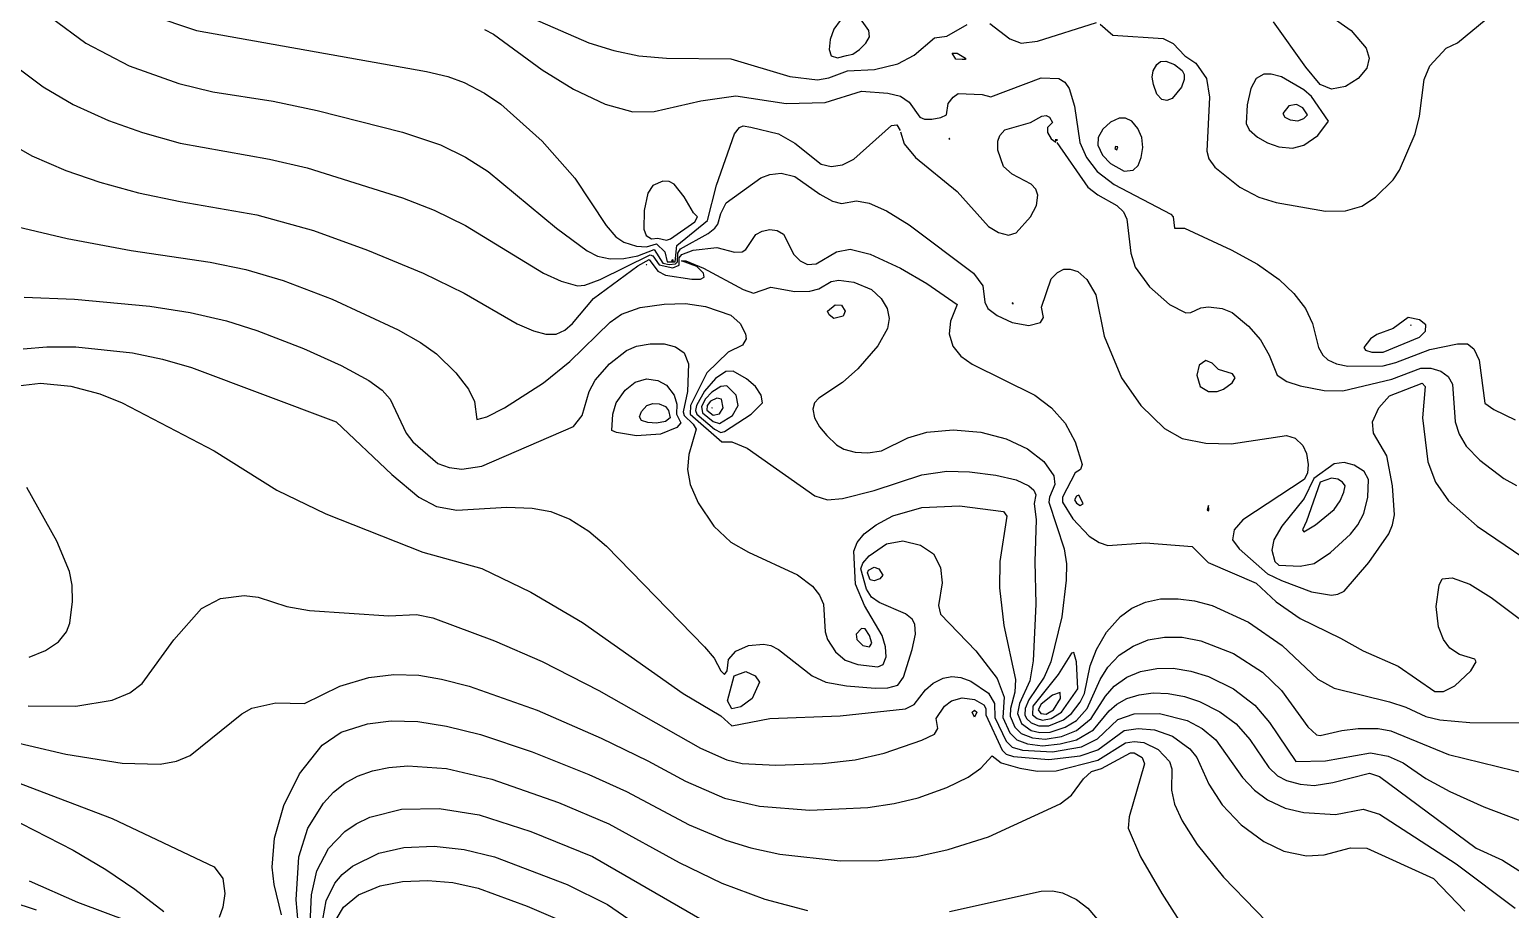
# Model space of a CAD drawing. Header units: inches. Extents: x 2608994 to 2618701, y 1261813 to 1271655.
# Drawn here: x 2610290 to 2611703, y 1265973 to 1266812 of the extents above; entities that cross this region are included whole.
import ezdxf

# ---------------------------------------------------------------- set-up
doc = ezdxf.new("R2010")
doc.units = ezdxf.units.IN
doc.header["$MEASUREMENT"] = 0

msp = doc.modelspace()

# ---------------------------------------------------------------- linework, layer by layer
for points, elevation in [([(2610310.9, 1266823.1), (2610343.6, 1266799), (2610385.1, 1266777.5), (2610432.4, 1266760.6), (2610464.8, 1266752.7), (2610522.4, 1266743.6), (2610564.4, 1266734.9), (2610646, 1266714.3), (2610682, 1266702), (2610706, 1266690.3), (2610727.6, 1266676.6), (2610792.8, 1266622.7), (2610822.3, 1266601.1), (2610832, 1266595.9), (2610844, 1266593.2), (2610857.2, 1266593.6), (2610870.6, 1266596.3), (2610886, 1266602.3), (2610894.4, 1266589.1), (2610900.4, 1266587.8), (2610906.4, 1266588.6), (2610908.5, 1266590.3), (2610908.6, 1266598.7), (2610911.2, 1266602.9), (2610937.6, 1266617.4), (2610944.1, 1266622.7), (2610946.9, 1266626.3), (2610949.6, 1266636.6), (2610954.7, 1266646.7), (2610987.8, 1266670.7), (2610996.4, 1266673.9), (2611007.2, 1266674.9), (2611020.4, 1266671.7), (2611044.4, 1266654.9), (2611056.4, 1266648.3), (2611064.8, 1266646.2), (2611079.2, 1266648.5), (2611091.2, 1266646.4), (2611108, 1266639), (2611129.6, 1266625.8), (2611190.8, 1266579.7), (2611199.9, 1266567.5), (2611201.9, 1266551.9), (2611204.7, 1266545.9), (2611213.6, 1266539.3), (2611228, 1266532.7), (2611243.6, 1266529.8), (2611254.9, 1266532.7), (2611257.8, 1266537.5), (2611255.8, 1266547.1), (2611265.2, 1266574.1), (2611271.2, 1266580.2), (2611277.2, 1266583.3), (2611283.2, 1266583.6), (2611290.4, 1266581.1), (2611299, 1266573.5), (2611307.7, 1266559.1), (2611315.7, 1266519.5), (2611332.1, 1266479.9), (2611350.6, 1266453.5), (2611373.2, 1266431.4), (2611390, 1266421.9), (2611412.8, 1266417.5), (2611436.8, 1266416.9), (2611489.6, 1266424.9), (2611498, 1266422.1), (2611505.2, 1266415.3), (2611508.8, 1266407.6), (2611510.4, 1266397.1), (2611509.9, 1266388.7), (2611506.5, 1266382.7), (2611448, 1266344.3), (2611439.9, 1266334.7), (2611438.2, 1266325.1), (2611444.5, 1266316.7), (2611471.6, 1266292.9), (2611484.8, 1266286.3), (2611513.6, 1266275.7), (2611532.8, 1266272.4), (2611538.8, 1266273.3), (2611544.8, 1266276.4), (2611568.2, 1266303.5), (2611587.5, 1266331.1), (2611591, 1266339.5), (2611592.8, 1266349.1), (2611591, 1266376.7), (2611585.6, 1266405.4), (2611572.9, 1266427.1), (2611571.9, 1266437.9), (2611578, 1266451.1), (2611588, 1266462.7), (2611619.2, 1266474.6), (2611622, 1266471.5), (2611619.5, 1266441.5), (2611624.5, 1266399.5), (2611631.8, 1266380.3), (2611644.3, 1266362.3), (2611671.7, 1266338.3), (2611733.2, 1266296.5)], 258), ([(2610404.8, 1266826.1), (2610449.2, 1266811.1), (2610668.8, 1266771.9), (2610689.2, 1266767.3), (2610704.8, 1266761.5), (2610724, 1266751.2), (2610739.6, 1266740.8), (2610779.1, 1266705.5), (2610810.4, 1266670.2), (2610840.4, 1266625.1), (2610849.6, 1266614.3), (2610857.2, 1266609.2), (2610869.2, 1266605.4), (2610878.8, 1266604.8), (2610888.4, 1266607.5), (2610896.2, 1266599.9), (2610898.4, 1266590.3), (2610906, 1266590.3), (2610907.6, 1266606), (2610937, 1266629.9), (2610945.6, 1266663.5), (2610962.9, 1266712.7), (2610967.7, 1266718.7), (2610971.2, 1266720.1), (2610978.4, 1266719), (2611004.8, 1266712.6), (2611020.4, 1266703.7), (2611045.6, 1266683.7), (2611055.2, 1266681.4), (2611066, 1266683.1), (2611076.8, 1266688.5), (2611112.8, 1266720.6), (2611117.7, 1266721.1), (2611120.9, 1266715.7)], 257), ([(2610749.9, 1266831.5), (2610823.6, 1266799.4), (2610847.6, 1266792), (2610871.6, 1266787.1), (2610898, 1266784.8), (2610959.2, 1266784.2), (2611015.6, 1266767.2), (2611042, 1266764.2), (2611052.8, 1266766.1), (2611070.8, 1266772.6), (2611096.4, 1266773.9), (2611118.8, 1266779.2), (2611134.4, 1266787.6), (2611153.6, 1266804.2), (2611165.6, 1266805.7), (2611184.8, 1266816.9)], 255), ([(2611069.6, 1266787.2), (2611075.6, 1266788.7), (2611082.1, 1266793.1), (2611088.3, 1266799.1), (2611091.5, 1266805.1), (2611090.9, 1266811.1), (2611081.6, 1266824.5), (2611078, 1266826.5), (2611070.8, 1266825.6), (2611063.6, 1266820.7), (2611057.7, 1266812.3), (2611054, 1266802.7), (2611053.3, 1266793.1), (2611055.2, 1266787), (2611061.2, 1266785.2), (2611069.6, 1266787.2)], 254), ([(2611206.4, 1266817.7), (2611225.6, 1266803.1), (2611236.4, 1266799.1), (2611252, 1266801.1), (2611308.4, 1266818.8)], 255), ([(2611312, 1266817.3), (2611324, 1266806.6), (2611372, 1266803.4), (2611381.6, 1266798.6), (2611392.7, 1266787.1), (2611403.2, 1266780.1), (2611413.5, 1266765.5), (2611416.1, 1266747.5), (2611413.7, 1266695.9), (2611415.5, 1266688.7), (2611421.2, 1266680.8), (2611445.2, 1266661.6), (2611463.2, 1266652.2), (2611480, 1266647.1), (2611526.8, 1266638.8), (2611546, 1266639), (2611561.6, 1266643.7), (2611574.8, 1266652.2), (2611591.6, 1266668.8), (2611597.7, 1266677.9), (2611612.6, 1266712.7), (2611616.8, 1266729.5), (2611621.1, 1266764.3), (2611626.6, 1266777.5), (2611642.1, 1266794.3), (2611652.8, 1266799.4), (2611680.4, 1266822)], 255), ([(2611546, 1266757.6), (2611532.8, 1266755.2), (2611522, 1266759.6), (2611508.1, 1266776.3), (2611477.3, 1266819.5)], 255), ([(2611526.8, 1266828.4), (2611551.5, 1266811.1), (2611565.7, 1266794.3), (2611568.7, 1266784.7), (2611566.3, 1266775.1), (2611558.1, 1266765.5), (2611546, 1266757.6)], 255), ([(2610724, 1266812.1), (2610732.8, 1266807.5), (2610779.2, 1266773.7), (2610809.2, 1266755.3), (2610839.2, 1266741), (2610865.6, 1266733.7), (2610886, 1266733.8), (2610930.5, 1266743.9), (2610964, 1266748.7), (2611012, 1266741.5), (2611049.2, 1266742.4), (2611084, 1266753.4), (2611109.2, 1266751.4), (2611121.2, 1266748.4), (2611129.6, 1266742.7), (2611139.6, 1266728.3), (2611144, 1266726.5), (2611151.2, 1266726.5), (2611159.6, 1266728), (2611165.1, 1266730.7), (2611166.7, 1266741.5), (2611171.4, 1266747.5), (2611176.4, 1266750.9), (2611199.2, 1266750), (2611207.6, 1266747.9), (2611255.6, 1266766.1), (2611272.4, 1266765.4), (2611278.1, 1266761.9), (2611282.4, 1266755.9), (2611287.3, 1266739.1), (2611292.5, 1266704.3), (2611298.8, 1266689.9), (2611309, 1266676.7), (2611325.2, 1266664.3), (2611379.4, 1266635.9), (2611381.4, 1266633.5), (2611382.8, 1266622.5), (2611392.4, 1266622.5), (2611436.8, 1266602), (2611462, 1266588.2), (2611482.7, 1266573.5), (2611496.8, 1266560.3), (2611507.9, 1266545.9), (2611514.6, 1266531.5), (2611520.3, 1266508.7), (2611524.4, 1266501.5), (2611529.2, 1266496.9), (2611537.6, 1266493.1), (2611548.4, 1266490.9), (2611582, 1266491.1), (2611594.2, 1266494.3), (2611626.4, 1266506.9), (2611652.8, 1266512.2), (2611662.4, 1266512.3), (2611668.7, 1266507.5), (2611673.7, 1266496.7), (2611679.2, 1266455.7), (2611687.6, 1266449.6), (2611708, 1266439.6)], 256), ([(2611180, 1266783.5), (2611174, 1266783.9), (2611170.7, 1266789.5), (2611175.5, 1266789.5), (2611183.4, 1266784.7), (2611183.3, 1266783.5), (2611180, 1266783.5)], 256), ([(2611380.6, 1266746.3), (2611375.6, 1266744.4), (2611370.8, 1266745.4), (2611366, 1266750.5), (2611362.7, 1266759.5), (2611361.4, 1266766.7), (2611362.4, 1266772.7), (2611365.8, 1266778.7), (2611369.6, 1266781.5), (2611374.4, 1266781.8), (2611382.8, 1266778.8), (2611390, 1266773.1), (2611392, 1266769.1), (2611392.1, 1266764.3), (2611389.5, 1266757.1), (2611380.6, 1266746.3)], 256), ([(2610278.8, 1266775.5), (2610302.8, 1266757.5), (2610331.6, 1266740.7), (2610365.2, 1266725.4), (2610397.6, 1266713.8), (2610433.6, 1266703.8), (2610518.8, 1266688.3), (2610554.8, 1266680), (2610646, 1266651.6), (2610676, 1266639.7), (2610706, 1266625.1), (2610780.4, 1266579.6), (2610797.2, 1266572.1), (2610812.8, 1266567.4), (2610820, 1266568.1), (2610834.4, 1266573.6), (2610882.4, 1266597.1), (2610884.7, 1266596.3), (2610890.8, 1266587.5), (2610904, 1266584.6), (2610910, 1266587.2), (2610910, 1266594.2), (2610912.4, 1266597.5), (2610923.2, 1266601.7), (2610946, 1266604.1), (2610962.8, 1266599.8), (2610970, 1266599.9), (2610973.6, 1266602.1), (2610983.2, 1266616.4), (2610989.2, 1266619.7), (2610996.4, 1266621.2), (2611003.6, 1266620.2), (2611009.6, 1266616.7), (2611019.3, 1266597.5), (2611025.6, 1266591.5), (2611032.4, 1266588), (2611040.8, 1266588.4), (2611060, 1266600.1), (2611073.2, 1266602.4), (2611092.4, 1266597.8), (2611121.2, 1266584.5), (2611146.4, 1266569.8), (2611175.2, 1266549.6), (2611168.9, 1266533.9), (2611167.7, 1266521.9), (2611171.2, 1266509.9), (2611178.7, 1266500.3), (2611189.6, 1266492.8), (2611249.6, 1266463.4), (2611265.5, 1266451.1), (2611278.4, 1266436.4), (2611288, 1266418.7), (2611294.7, 1266397.1), (2611293.1, 1266392.3), (2611288, 1266389.1), (2611276, 1266365.9), (2611276, 1266361.1), (2611285.6, 1266345.3), (2611301.2, 1266328.8), (2611310.8, 1266322.6), (2611319.2, 1266319.9), (2611355.2, 1266322.4), (2611399.6, 1266319), (2611414.8, 1266303.5), (2611460.8, 1266283.9), (2611480, 1266266.2), (2611502.8, 1266250.1), (2611541.4, 1266231.5), (2611562.8, 1266219.5), (2611596.4, 1266204.7), (2611631.2, 1266180.6), (2611639.6, 1266180.7), (2611650.5, 1266185.9), (2611665.6, 1266200.3), (2611670.7, 1266208.7), (2611669.6, 1266211.3), (2611655, 1266215.9), (2611645.7, 1266221.9), (2611639.6, 1266230.2), (2611634.9, 1266242.3), (2611632.5, 1266261.5), (2611635.5, 1266281.9), (2611638.4, 1266288.1), (2611648, 1266289), (2611664.8, 1266283.1), (2611685.2, 1266270.2), (2611757.6, 1266215.9)], 259), ([(2611482.4, 1266700.1), (2611495.6, 1266698.8), (2611506.4, 1266701.7), (2611519.6, 1266711.1), (2611529.7, 1266724.7), (2611513.6, 1266748.3), (2611506.4, 1266754.6), (2611484.8, 1266767), (2611475.2, 1266769.6), (2611468, 1266769.4), (2611460.8, 1266765.3), (2611455.6, 1266755.9), (2611452.1, 1266740.3), (2611451.2, 1266722.3), (2611454.2, 1266716.3), (2611462, 1266709.3), (2611471.6, 1266703.9), (2611482.4, 1266700.1)], 254), ([(2611506.4, 1266727.2), (2611509.8, 1266730.7), (2611505.2, 1266737.3), (2611499.2, 1266740.5), (2611492, 1266739.3), (2611486.1, 1266731.9), (2611488.2, 1266728.3), (2611493.2, 1266725.9), (2611500.4, 1266725.1), (2611506.4, 1266727.2)], 253), ([(2611121.2, 1266714.5), (2611124.7, 1266703.1), (2611135.7, 1266689.9), (2611175.2, 1266657.4), (2611205.2, 1266624), (2611214.8, 1266618.5), (2611224.4, 1266616), (2611231.6, 1266618.2), (2611245.4, 1266633.5), (2611251, 1266644.3), (2611252.3, 1266653.9), (2611250.3, 1266659.9), (2611246, 1266664.6), (2611228, 1266674), (2611219.6, 1266681.5), (2611214.3, 1266697.1), (2611214.2, 1266705.5), (2611216, 1266711.1), (2611221, 1266716.3), (2611245.5, 1266723.5), (2611256.2, 1266729.5), (2611260.4, 1266730.2), (2611263.6, 1266728.3), (2611266.5, 1266723.5), (2611261.7, 1266718.7), (2611261.7, 1266713.9), (2611265.2, 1266707.9), (2611269.4, 1266704.5)], 257), ([(2611343.2, 1266677.9), (2611348, 1266682.4), (2611351.1, 1266689.9), (2611352.5, 1266699.5), (2611351.6, 1266709.1), (2611347.9, 1266717.5), (2611342, 1266724.5), (2611336, 1266727.6), (2611330, 1266727.4), (2611321.6, 1266723.6), (2611314.4, 1266717.1), (2611309.9, 1266709.1), (2611309.6, 1266701.9), (2611314.2, 1266692.3), (2611321.6, 1266684.3), (2611334.8, 1266677), (2611343.2, 1266677.9)], 255), ([(2610264.4, 1266707.4), (2610292, 1266691.6), (2610324.4, 1266677.5), (2610356.8, 1266666.4), (2610394, 1266656.3), (2610433.6, 1266647.9), (2610506.8, 1266635.3), (2610560.8, 1266620.4), (2610612.4, 1266601.7), (2610665.7, 1266579.5), (2610704.8, 1266560.6), (2610755.2, 1266531.4), (2610770.8, 1266524.7), (2610782.8, 1266521.4), (2610792.4, 1266521.4), (2610800.8, 1266525.2), (2610808.1, 1266531.5), (2610828.3, 1266555.5), (2610870.4, 1266586.7), (2610881.2, 1266592.6), (2610889.6, 1266581.4), (2610896.8, 1266577.6), (2610922, 1266573.8), (2610930.4, 1266574), (2610933.8, 1266575.9), (2610933.3, 1266579.5), (2610926.8, 1266586), (2610912.1, 1266591.5), (2610916.4, 1266591.5), (2610933.3, 1266584.3), (2610971.2, 1266564.1), (2610980.8, 1266560.7), (2610997.6, 1266566.4), (2611020.4, 1266562), (2611034.8, 1266562.4), (2611043.2, 1266564.8), (2611055.2, 1266571.7), (2611062.4, 1266573), (2611076.8, 1266571), (2611093.6, 1266563.9), (2611102.7, 1266555.5), (2611108.4, 1266545.9), (2611110.4, 1266536.3), (2611108.9, 1266526.7), (2611099.6, 1266510.4), (2611080.4, 1266488.4), (2611066, 1266475.3), (2611043.2, 1266460.3), (2611039, 1266455.9), (2611037.5, 1266449.9), (2611039.2, 1266441.5), (2611043.9, 1266433.1), (2611051, 1266424.7), (2611060, 1266416), (2611067.2, 1266411.6), (2611078, 1266408.8), (2611090, 1266408.1), (2611103.2, 1266410), (2611128.4, 1266422.7), (2611146.4, 1266428), (2611171.6, 1266430.3), (2611198, 1266427.9), (2611222, 1266421.6), (2611242.4, 1266411.9), (2611258, 1266400.1), (2611267.6, 1266386.4), (2611268.7, 1266377.9), (2611263.4, 1266365.9), (2611262.8, 1266361.1), (2611277.5, 1266316.7), (2611279.6, 1266302.3), (2611279.5, 1266286.7), (2611275.1, 1266251.9), (2611264.6, 1266208.7), (2611258.3, 1266194.3), (2611243.7, 1266172.7), (2611240.2, 1266164.3), (2611239.9, 1266158.3), (2611241.5, 1266154.7), (2611246, 1266150.8), (2611253.2, 1266147.7), (2611262.8, 1266147.8), (2611276.8, 1266153.5), (2611284.4, 1266159.5), (2611292.8, 1266170.5), (2611296.8, 1266178.7), (2611302.4, 1266205), (2611308.2, 1266220.7), (2611318, 1266237.2), (2611331.2, 1266252.1), (2611342, 1266260), (2611355.2, 1266265.9), (2611369.6, 1266268.8), (2611386.4, 1266269.1), (2611402, 1266267.1), (2611418.8, 1266262.7), (2611453.6, 1266246.7), (2611485.7, 1266224.3), (2611519.6, 1266192.3), (2611535.2, 1266183.6), (2611588, 1266170.7), (2611603.6, 1266165.5), (2611622.8, 1266156.6), (2611636, 1266153.5), (2611664.8, 1266151.1), (2611730.8, 1266150.8)], 260), ([(2611168, 1266707.4), (2611168.5, 1266707.9), (2611168, 1266708.4), (2611167.5, 1266707.9), (2611168, 1266707.4)], 256), ([(2611269.4, 1266705.7), (2611269.4, 1266707.5)], 257), ([(2611270.6, 1266707.5), (2611270.6, 1266705.8)], 257), ([(2611270.6, 1266704.2), (2611300, 1266661.7), (2611309.6, 1266654.3), (2611327.8, 1266644.3), (2611334.2, 1266638.3), (2611337.4, 1266631.1), (2611341, 1266598.7), (2611345.1, 1266585.5), (2611358.8, 1266566.5), (2611378, 1266549.7), (2611393.6, 1266541.8), (2611398.4, 1266542), (2611408, 1266546.7), (2611415.2, 1266547.6), (2611428.4, 1266546), (2611438, 1266542.1), (2611453.6, 1266529.2), (2611464.9, 1266515.9), (2611473.3, 1266501.5), (2611480.9, 1266482.3), (2611490, 1266476.3), (2611502.8, 1266472), (2611525.6, 1266467.6), (2611543.6, 1266467.5), (2611590.4, 1266478.6), (2611618, 1266488.9), (2611627.6, 1266489.1), (2611637.2, 1266486.1), (2611643.9, 1266481.1), (2611648.1, 1266473.9), (2611650.6, 1266437.9), (2611654.7, 1266425.9), (2611661.2, 1266414.7), (2611674.4, 1266401.4), (2611697.2, 1266383.9), (2611709.2, 1266377)], 257), ([(2611328.8, 1266700), (2611326.4, 1266700.6), (2611325.9, 1266698.3), (2611327.6, 1266697.3), (2611328.8, 1266700)], 254), ([(2610901.6, 1266612.3), (2610924.9, 1266628.7), (2610927.5, 1266633.5), (2610923.6, 1266637.1), (2610914.8, 1266652.6), (2610905.2, 1266664.4), (2610900.4, 1266667.1), (2610894.4, 1266667.5), (2610884.8, 1266663.4), (2610880, 1266655.9), (2610876.4, 1266639.5), (2610876.3, 1266621.5), (2610878.4, 1266615.5), (2610883.6, 1266612.5), (2610889.6, 1266613.1), (2610898, 1266611), (2610901.6, 1266612.3)], 256), ([(2610278.8, 1266623.8), (2610325.6, 1266612.6), (2610386.8, 1266601.2), (2610462.4, 1266590.1), (2610496.4, 1266583.1), (2610532, 1266572.7), (2610578.8, 1266554.7), (2610641.8, 1266525.5), (2610662.9, 1266513.5), (2610678.4, 1266502.6), (2610696.7, 1266484.7), (2610709, 1266469.1), (2610714.7, 1266457.1), (2610716.8, 1266440), (2610726.4, 1266442.7), (2610743.2, 1266451.1), (2610780.4, 1266475), (2610805.6, 1266495.5), (2610844, 1266533), (2610854.8, 1266540.6), (2610872.8, 1266546.8), (2610895.6, 1266550.1), (2610916, 1266550.7), (2610935.2, 1266547.7), (2610959.2, 1266539.5), (2610968.2, 1266531.5), (2610973.4, 1266521.9), (2610973.9, 1266517.1), (2610970.4, 1266511.1), (2610956.8, 1266504.4), (2610936.4, 1266484.4), (2610920.9, 1266453.5), (2610920.6, 1266445.1), (2610950.8, 1266418.7), (2610960.4, 1266418.6), (2610974.8, 1266412.7), (2611039.4, 1266367.1), (2611051.6, 1266363.4), (2611066, 1266364.6), (2611096, 1266372.4), (2611141.6, 1266387.1), (2611165.6, 1266390.8), (2611187.2, 1266390.2), (2611212.4, 1266386.9), (2611231.6, 1266382.4), (2611243.6, 1266376.8), (2611248.4, 1266372.7), (2611250.5, 1266368.3), (2611249, 1266359.9), (2611250.9, 1266344.3), (2611249.4, 1266304.7), (2611250.3, 1266263.9), (2611247.8, 1266209.9), (2611244.7, 1266190.7), (2611234.8, 1266169.1), (2611232.8, 1266159.5), (2611236.6, 1266149.9), (2611246, 1266143.5), (2611254.4, 1266141.3), (2611264, 1266141.9), (2611278.4, 1266146.4), (2611289.2, 1266152.8), (2611299.3, 1266164.3), (2611311.8, 1266191.9), (2611319.2, 1266203.7), (2611330, 1266215.1), (2611343.2, 1266223.9), (2611357.6, 1266229.7), (2611373.2, 1266232.5), (2611390, 1266232.3), (2611408, 1266229), (2611439.2, 1266216.8), (2611466.8, 1266199), (2611484.8, 1266181.5), (2611510, 1266146.8), (2611518.4, 1266139.1), (2611522, 1266138.5), (2611542.4, 1266143.5), (2611558, 1266145.4), (2611577.2, 1266145.1), (2611589.2, 1266143), (2611644.4, 1266120.4), (2611738, 1266097.4)], 261), ([(2610904, 1266591.2), (2610904.4, 1266591.5), (2610904, 1266592.5), (2610902.8, 1266591.5), (2610904, 1266591.2)], 256), ([(2610878.8, 1266587.5), (2610878.6, 1266587.9), (2610878.8, 1266588), (2610879, 1266587.9), (2610878.8, 1266587.5)], 261), ([(2610284.8, 1266556.8), (2610332.8, 1266554.8), (2610404.8, 1266548), (2610443.2, 1266542.1), (2610478, 1266534.1), (2610506.8, 1266525.1), (2610551.2, 1266507.9), (2610587.2, 1266491.5), (2610613.6, 1266477.1), (2610626.3, 1266467.9), (2610634, 1266459.5), (2610649.4, 1266427.1), (2610655.6, 1266418.7), (2610679.6, 1266398.2), (2610690.4, 1266394.1), (2610702.4, 1266392.5), (2610721.6, 1266395.4), (2610809.2, 1266433.4), (2610817.4, 1266443.9), (2610824.1, 1266466.7), (2610829.7, 1266477.5), (2610843.6, 1266493.1), (2610859.6, 1266505.8), (2610869.2, 1266509.9), (2610882.4, 1266512.3), (2610895.6, 1266512.1), (2610906.4, 1266509.5), (2610914.8, 1266503.6), (2610918.9, 1266493.1), (2610917.9, 1266466.7), (2610913.7, 1266447.5), (2610914.7, 1266443.9), (2610923.4, 1266435.5), (2610926.2, 1266430.7), (2610919.3, 1266406.7), (2610918, 1266392.3), (2610920.5, 1266377.9), (2610928, 1266360.5), (2610942.9, 1266338.3), (2610959.2, 1266323), (2610976, 1266313.5), (2611022.8, 1266292), (2611037.2, 1266281.1), (2611044, 1266272.3), (2611047.7, 1266263.9), (2611049.3, 1266237.5), (2611051.6, 1266230.3), (2611059.3, 1266218.3), (2611068.4, 1266210.6), (2611080.4, 1266206.2), (2611099.6, 1266204.2), (2611104.6, 1266206.3), (2611107.6, 1266213.5), (2611106.9, 1266223.1), (2611103.7, 1266233.9), (2611086.9, 1266262.7), (2611078.2, 1266283.1), (2611076.8, 1266314.3), (2611079.9, 1266322.7), (2611086.7, 1266331.1), (2611097.9, 1266339.5), (2611114, 1266348.1), (2611141.6, 1266356), (2611177.6, 1266357.7), (2611219.6, 1266352.2), (2611222.7, 1266347.9), (2611216.1, 1266304.7), (2611215.7, 1266279.5), (2611219.8, 1266243.5), (2611231, 1266191.9), (2611230.5, 1266179.9), (2611226.2, 1266164.3), (2611225.9, 1266157.1), (2611230.4, 1266146.6), (2611236.4, 1266140.6), (2611247.2, 1266136.3), (2611259.2, 1266135), (2611274.8, 1266137.7), (2611289.2, 1266143.2), (2611303.4, 1266154.7), (2611316.8, 1266176), (2611325.2, 1266185.7), (2611337.2, 1266194.1), (2611350.4, 1266199.6), (2611366, 1266202.6), (2611381.6, 1266202.8), (2611398.4, 1266200.1), (2611415.2, 1266194.9), (2611439.2, 1266183), (2611459.6, 1266167.4), (2611473.6, 1266151.1), (2611498.6, 1266113.9), (2611526.8, 1266114.3), (2611570, 1266121.9), (2611586.8, 1266119), (2611601.2, 1266112.5), (2611622.8, 1266097.5), (2611645.6, 1266085), (2611678, 1266070.5), (2611734.4, 1266049.2)], 262), ([(2611228, 1266550.6), (2611229.2, 1266550.7), (2611229.2, 1266550.7), (2611228, 1266551.3), (2611228, 1266550.6)], 257), ([(2611066.6, 1266538.7), (2611057.6, 1266536.5), (2611053.3, 1266539.9), (2611051.7, 1266543.5), (2611058.8, 1266549.4), (2611064.8, 1266549), (2611068.3, 1266543.5), (2611066.6, 1266538.7)], 261), ([(2611571.2, 1266504.2), (2611582, 1266504.3), (2611616.8, 1266518.5), (2611622.5, 1266524.3), (2611622.7, 1266530.3), (2611616.6, 1266535.1), (2611606, 1266537.2), (2611591.6, 1266526.8), (2611576, 1266521.2), (2611570, 1266517.1), (2611563.7, 1266508.7), (2611565.1, 1266506.3), (2611571.2, 1266504.2)], 255), ([(2611608.4, 1266529.7), (2611608.4, 1266530.3), (2611608.4, 1266530.3), (2611608.3, 1266530.3), (2611608.4, 1266529.7)], 254), ([(2610283.6, 1266507.6), (2610306.4, 1266509.5), (2610334, 1266509.5), (2610388, 1266503.7), (2610416.8, 1266497.5), (2610444.4, 1266489.5), (2610582.4, 1266437.9), (2610635.6, 1266387.5), (2610661.6, 1266366.1), (2610678.4, 1266357), (2610697.6, 1266353.4), (2610745.6, 1266356.3), (2610769.6, 1266355.6), (2610787.6, 1266352.2), (2610805.6, 1266344.8), (2610823.6, 1266333.5), (2610840.5, 1266319.1), (2610934.3, 1266223.1), (2610943.4, 1266212.3), (2610949.8, 1266200.3), (2610953.2, 1266196.9), (2610955.7, 1266200.3), (2610957.2, 1266211.1), (2610964, 1266219.1), (2610976, 1266224.4), (2610990.4, 1266225.8), (2610997.6, 1266224.4), (2611004.8, 1266220.7), (2611037, 1266195.5), (2611050.1, 1266189.5), (2611069.6, 1266185.9), (2611097.2, 1266183.6), (2611109.2, 1266184), (2611118.8, 1266186.7), (2611124.2, 1266194.3), (2611132.5, 1266220.7), (2611135.6, 1266235.1), (2611135, 1266244.7), (2611132.3, 1266249.5), (2611126, 1266254.8), (2611100.8, 1266265.5), (2611093.6, 1266270.4), (2611088.9, 1266278.3), (2611083.4, 1266297.5), (2611085.2, 1266302.9), (2611091.2, 1266310.1), (2611108, 1266321.3), (2611123.6, 1266324.2), (2611140.4, 1266320.3), (2611152.8, 1266311.9), (2611159.4, 1266298.7), (2611160.9, 1266284.3), (2611157.4, 1266262.7), (2611159.3, 1266254.3), (2611193.2, 1266219.4), (2611213.6, 1266193), (2611220.1, 1266175.1), (2611218.8, 1266155.9), (2611225.6, 1266141), (2611232.3, 1266134.3), (2611242.4, 1266130.6), (2611256.8, 1266128.8), (2611273.6, 1266130.5), (2611289.2, 1266134.5), (2611305.5, 1266143.9), (2611320.4, 1266162.1), (2611327.6, 1266168.5), (2611337.2, 1266173.8), (2611349.2, 1266177.5), (2611362.4, 1266179.2), (2611376.8, 1266178.7), (2611392.4, 1266175.8), (2611406.8, 1266171), (2611426, 1266161.2), (2611441.6, 1266149.6), (2611454.8, 1266134.7), (2611472.7, 1266107.9), (2611481.2, 1266100), (2611489.6, 1266095.5), (2611502.8, 1266092.1), (2611516, 1266091), (2611534, 1266093.8), (2611568.8, 1266102.6), (2611578.6, 1266099.5), (2611670.8, 1266031.2), (2611696, 1266019.8), (2611729.6, 1265998.3)], 263), ([(2611415.2, 1266466.9), (2611423.6, 1266466.9), (2611429.5, 1266469.1), (2611438, 1266475.1), (2611440.6, 1266479.9), (2611438.2, 1266483.5), (2611424.8, 1266487.6), (2611418.8, 1266493.8), (2611412.8, 1266496.4), (2611406.4, 1266491.9), (2611404.1, 1266482.3), (2611407.4, 1266471.5), (2611415.2, 1266466.9)], 257), ([(2610943.7, 1266430.7), (2610949.6, 1266427.7), (2610953.2, 1266428.7), (2610978.6, 1266445.1), (2610989.5, 1266455.9), (2610988.3, 1266463.1), (2610982.7, 1266471.5), (2610974.2, 1266478.7), (2610961.6, 1266486.1), (2610954.4, 1266485.7), (2610944.8, 1266479), (2610934, 1266467), (2610926.4, 1266453.5), (2610925.6, 1266448.7), (2610926.8, 1266445.1), (2610943.7, 1266430.7)], 260), ([(2610278.8, 1266472.2), (2610300.4, 1266474.6), (2610329.2, 1266471.7), (2610356.8, 1266464.5), (2610378.3, 1266455.9), (2610466, 1266410.3), (2610526, 1266372.5), (2610572.8, 1266350.1), (2610665.2, 1266313.6), (2610721.6, 1266297.8), (2610768.4, 1266275.3), (2610817.6, 1266246.3), (2610913.7, 1266178.7), (2610949.6, 1266157.3), (2610960.4, 1266147.7), (2610996.4, 1266154.8), (2611063.6, 1266157.2), (2611126, 1266164), (2611134.4, 1266168), (2611145.2, 1266182.2), (2611152.4, 1266188.4), (2611162, 1266193.2), (2611170.4, 1266194.9), (2611178.8, 1266193.8), (2611188.4, 1266190.3), (2611205.2, 1266179.1), (2611211.1, 1266169.1), (2611211.3, 1266155.9), (2611222, 1266133.1), (2611228, 1266127.5), (2611237.6, 1266124.5), (2611266.4, 1266123.1), (2611294, 1266127.7), (2611309.4, 1266135.5), (2611328.8, 1266153.8), (2611344.4, 1266159.3), (2611368.4, 1266159.7), (2611394.8, 1266152.8), (2611409.3, 1266145.1), (2611422.4, 1266134.6), (2611447.6, 1266098.4), (2611459.3, 1266086.3), (2611471.6, 1266077.1), (2611488.4, 1266069.1), (2611506.4, 1266065.1), (2611536.4, 1266063.2), (2611562.8, 1266068.4), (2611578.4, 1266063.5), (2611651.6, 1266016.1), (2611708, 1265974)], 264), ([(2610892, 1266426.2), (2610869.2, 1266424.3), (2610850, 1266427.5), (2610845.8, 1266429.5), (2610846.6, 1266445.1), (2610849.8, 1266455.9), (2610858.4, 1266467.9), (2610868, 1266475.8), (2610878.8, 1266478.8), (2610889.6, 1266477.4), (2610898, 1266472.7), (2610905.2, 1266463.2), (2610907.8, 1266454.7), (2610907.3, 1266445.1), (2610911.7, 1266436.7), (2610907.6, 1266432.4), (2610892, 1266426.2)], 263), ([(2610948.4, 1266436.3), (2610961, 1266443.9), (2610966.3, 1266453.5), (2610964.3, 1266463.1), (2610955.6, 1266472.1), (2610949.6, 1266471.4), (2610941.2, 1266466.2), (2610935.2, 1266459.9), (2610931.3, 1266452.3), (2610932.2, 1266446.3), (2610942.4, 1266438), (2610948.4, 1266436.3)], 259), ([(2610896.8, 1266438), (2610888.4, 1266436.5), (2610880, 1266437.1), (2610873.9, 1266439.1), (2610872.2, 1266442.7), (2610874, 1266447.6), (2610879, 1266453.5), (2610884.8, 1266455.4), (2610890.8, 1266455), (2610896.8, 1266452.5), (2610899.8, 1266448.7), (2610901.4, 1266441.5), (2610896.8, 1266438)], 264), ([(2610936.4, 1266449), (2610942.4, 1266444.2), (2610948.4, 1266445.3), (2610951.9, 1266451.1), (2610950.3, 1266459.5), (2610946, 1266460.5), (2610940, 1266457.4), (2610936.8, 1266453.5), (2610936.4, 1266449)], 258), ([(2610941.2, 1266450.9), (2610941.5, 1266451.1), (2610941.2, 1266451.3), (2610941, 1266451.1), (2610941.2, 1266450.9)], 257), ([(2611516, 1266302.7), (2611531.6, 1266313.2), (2611550.8, 1266330.5), (2611557.9, 1266339.5), (2611563.4, 1266350.3), (2611567.5, 1266365.9), (2611568, 1266382.7), (2611564, 1266390.4), (2611554.4, 1266396.6), (2611544.8, 1266399), (2611535.2, 1266397.9), (2611515.7, 1266383.9), (2611506.5, 1266364.7), (2611485.2, 1266338.3), (2611477.5, 1266325.1), (2611475.7, 1266315.5), (2611478.5, 1266304.7), (2611482.4, 1266301.1), (2611502.8, 1266300), (2611516, 1266302.7)], 257), ([(2611508.7, 1266343.1), (2611505.1, 1266334.7), (2611506.4, 1266333), (2611517.3, 1266339.5), (2611535.2, 1266354.2), (2611541, 1266362.3), (2611544.6, 1266370.7), (2611545.7, 1266376.7), (2611543.3, 1266380.3), (2611538.8, 1266383), (2611532.8, 1266384), (2611521.7, 1266380.3), (2611508.7, 1266343.1)], 256), ([(2610289.6, 1266213.2), (2610305.2, 1266219.6), (2610317.5, 1266227.9), (2610325.2, 1266237.5), (2610328.4, 1266245.9), (2610330.9, 1266266.3), (2610330.6, 1266281.9), (2610328.1, 1266295.1), (2610315.9, 1266323.9), (2610287.2, 1266375.3)], 264), ([(2611289.2, 1266360.2), (2611292.8, 1266358.1), (2611295.7, 1266359.9), (2611291.6, 1266367.8), (2611289.2, 1266367), (2611287.5, 1266363.5), (2611289.2, 1266360.2)], 258), ([(2611414, 1266353.9), (2611415.2, 1266352.9), (2611415.7, 1266353.9), (2611415.2, 1266358), (2611414, 1266353.9)], 258), ([(2611101.4, 1266287.9), (2611096, 1266286.1), (2611092.4, 1266287.1), (2611089.9, 1266293.9), (2611090.8, 1266296.3), (2611096, 1266299.3), (2611100.6, 1266297.5), (2611104.3, 1266291.5), (2611101.4, 1266287.9)], 264), ([(2610288.4, 1266167), (2610334, 1266166.7), (2610368.8, 1266172.4), (2610385.6, 1266179.3), (2610397.5, 1266188.3), (2610427.6, 1266229.8), (2610454, 1266259.8), (2610472, 1266269.2), (2610494.8, 1266272.2), (2610508, 1266270.6), (2610535.6, 1266261.8), (2610557.2, 1266257.8), (2610632.8, 1266252.7), (2610659.2, 1266253.9), (2610674.8, 1266250.9), (2610733.6, 1266229), (2610779.2, 1266209.1), (2610833.2, 1266181.5), (2610930.4, 1266126.5), (2610955.6, 1266115.4), (2610970, 1266111.8), (2611002.4, 1266110.4), (2611046.8, 1266111.8), (2611078, 1266115.5), (2611105.6, 1266121.8), (2611141.6, 1266134.1), (2611153.6, 1266139.7), (2611156.9, 1266145.1), (2611155.2, 1266154.7), (2611163.1, 1266166.7), (2611169.9, 1266171.5), (2611180, 1266174.6), (2611192, 1266172.8), (2611200.7, 1266167.9), (2611202.6, 1266164.3), (2611202.8, 1266158.3), (2611218.4, 1266124.7), (2611222, 1266120.8), (2611229.2, 1266118.6), (2611262.8, 1266115.6), (2611292.8, 1266119.2), (2611309.6, 1266125), (2611334.8, 1266143.2), (2611348, 1266145.3), (2611363.6, 1266143.9), (2611380.9, 1266137.9), (2611397.4, 1266125.9), (2611404, 1266117.5), (2611415.5, 1266092.3), (2611428.4, 1266072.3), (2611446.4, 1266053.5), (2611468, 1266037.4), (2611487.2, 1266028.3), (2611508.8, 1266023.9), (2611525.6, 1266024.7), (2611550.8, 1266031.3), (2611566.4, 1266031), (2611630, 1266002.2), (2611659.9, 1265971.1)], 265), ([(2611091.5, 1266223.1), (2611093.9, 1266226.7), (2611091.8, 1266233.9), (2611087.6, 1266240.4), (2611084, 1266240.5), (2611079, 1266235.1), (2611079.7, 1266230.3), (2611085.2, 1266224.4), (2611091.5, 1266223.1)], 261), ([(2611256.8, 1266153.1), (2611265.2, 1266154.9), (2611274.8, 1266160.7), (2611290.4, 1266183.2), (2611289.4, 1266208.7), (2611286.8, 1266217.7), (2611284.4, 1266217), (2611271.6, 1266196.7), (2611247.5, 1266166.7), (2611247.2, 1266158.3), (2611251.7, 1266154.7), (2611256.8, 1266153.1)], 259), ([(2610253.6, 1266137.4), (2610324.4, 1266120.7), (2610378.4, 1266112.2), (2610414.4, 1266111.2), (2610430, 1266114), (2610443.2, 1266119.6), (2610492.4, 1266159.1), (2610502, 1266164.8), (2610524.8, 1266169.6), (2610552.4, 1266169.2), (2610586, 1266185.6), (2610613.6, 1266193.8), (2610637.6, 1266196.7), (2610661.6, 1266196), (2610683.2, 1266192.4), (2610709.6, 1266185.5), (2610774.4, 1266162.9), (2610835.6, 1266135.9), (2610880, 1266114.5), (2610916, 1266094.9), (2610953.2, 1266078.8), (2610986.8, 1266071.1), (2611034.8, 1266067.4), (2611090, 1266069.8), (2611115.2, 1266073.6), (2611138, 1266079.1), (2611165.6, 1266089.1), (2611186, 1266098.9), (2611198, 1266107.4), (2611208.8, 1266119.3), (2611217.2, 1266112.4), (2611235.2, 1266107.3), (2611252, 1266104.7), (2611270, 1266104.8), (2611309.6, 1266115.2), (2611336, 1266131.7), (2611344.4, 1266132.9), (2611353.6, 1266131.9), (2611367.2, 1266125.3), (2611377.9, 1266113.9), (2611380.2, 1266106.7), (2611380.1, 1266086.3), (2611382.8, 1266073.1), (2611390, 1266057.2), (2611404.4, 1266034.7), (2611429.6, 1266003.5), (2611491.2, 1265939.9)], 266), ([(2610968.8, 1266165.9), (2610960.4, 1266164), (2610956.1, 1266171.5), (2610962.5, 1266195.5), (2610973.6, 1266199.6), (2610982.4, 1266195.5), (2610986.8, 1266189.5), (2610979.6, 1266173.9), (2610968.8, 1266165.9)], 264), ([(2611255.3, 1266159.5), (2611260.4, 1266159), (2611267.3, 1266163.1), (2611273.9, 1266173.9), (2611273.6, 1266179.7), (2611266.4, 1266177.1), (2611255.6, 1266168.5), (2611252.8, 1266163.1), (2611255.3, 1266159.5)], 258), ([(2611192, 1266156.2), (2611189.8, 1266160.7), (2611192, 1266162.8), (2611194.1, 1266160.7), (2611192, 1266156.2)], 266), ([(2610530.2, 1265967.5), (2610523.4, 1265996.3), (2610521.5, 1266013.1), (2610523.8, 1266040.7), (2610532.5, 1266071.9), (2610547.4, 1266101.9), (2610569.2, 1266129.2), (2610587.2, 1266141.6), (2610612.4, 1266149.7), (2610635.2, 1266152.5), (2610660.4, 1266151.8), (2610688, 1266147.5), (2610720.4, 1266139.4), (2610769.6, 1266123), (2610823.6, 1266101.4), (2610859.6, 1266085.1), (2610919.6, 1266053.4), (2610954.4, 1266038.8), (2610978.4, 1266031.3), (2611006, 1266025.3), (2611063.6, 1266019), (2611100.8, 1266019.3), (2611136.8, 1266023.3), (2611166.8, 1266029.8), (2611205.2, 1266042), (2611273.6, 1266073.5), (2611284.4, 1266081.7), (2611295.8, 1266097.1), (2611303.6, 1266104.1), (2611313.2, 1266107.2), (2611340.8, 1266122.2), (2611344.4, 1266122.2), (2611351.9, 1266117.5), (2611354.2, 1266111.5), (2611339.4, 1266061.1), (2611338.5, 1266050.3), (2611350.5, 1266022.7), (2611370.8, 1265987.7), (2611387.7, 1265961.5)], 267), ([(2610191.2, 1266126.9), (2610368.8, 1266059.3), (2610466, 1266013.3), (2610474.2, 1266002.3), (2610476.4, 1265987.9), (2610474.4, 1265974.7), (2610470.8, 1265965.1)], 267), ([(2610547.3, 1265949.5), (2610544.5, 1265981.9), (2610547, 1266022.7), (2610555.5, 1266050.3), (2610570.4, 1266074.1), (2610580, 1266084.5), (2610590.8, 1266093.1), (2610602.8, 1266099.7), (2610617.2, 1266105), (2610632.8, 1266108.2), (2610650.8, 1266109.6), (2610688, 1266107), (2610731.2, 1266096.9), (2610794.8, 1266074.6), (2610842.8, 1266054.2), (2610910, 1266017.3), (2610950.8, 1265997.7), (2610991.6, 1265982.3), (2611032.4, 1265971.6)], 268), ([(2610557.5, 1265951.9), (2610559.1, 1265986.7), (2610564.1, 1266009.5), (2610575.2, 1266030.9), (2610590.8, 1266047.1), (2610601.6, 1266054.4), (2610614.8, 1266060.7), (2610644.8, 1266068.3), (2610680.8, 1266069), (2610719.2, 1266062.8), (2610768.4, 1266047), (2610827.2, 1266023.2), (2610968.8, 1265941.5)], 269), ([(2610269.5, 1266061.1), (2610331.6, 1266029.1), (2610362.8, 1266010.7), (2610390.4, 1265992.1), (2610418, 1265970.8)], 268), ([(2610568.3, 1265954.3), (2610573.1, 1265980.7), (2610581.2, 1265997.6), (2610588.4, 1266006.1), (2610598, 1266014), (2610623.2, 1266026.4), (2610647.2, 1266031.8), (2610676, 1266033), (2610704.8, 1266029.9), (2610733.6, 1266022.9), (2610803.2, 1265996.4), (2610841.6, 1265977.2), (2610913.7, 1265927.9)], 270), ([(2610289.6, 1265999.9), (2610335.5, 1265979.5), (2610433.6, 1265942.9)], 269), ([(2610582.4, 1265963.1), (2610589.6, 1265974.9), (2610604, 1265986.6), (2610624.4, 1265995.2), (2610646, 1265999.4), (2610670, 1266000.3), (2610694, 1265998.3), (2610718, 1265993), (2610764.9, 1265975.9), (2610817.6, 1265953.2)], 271), ([(2610222.3, 1265996.3), (2610296.1, 1265972.3)], 270), ([(2611168, 1265970.6), (2611255.6, 1265990.1), (2611266.4, 1265990.5), (2611276, 1265988.4), (2611289.2, 1265982.2), (2611300, 1265974), (2611326, 1265943.5)], 268)]:
    msp.add_lwpolyline(points, dxfattribs=dict(elevation=elevation))

doc.saveas('drawing.dxf')
